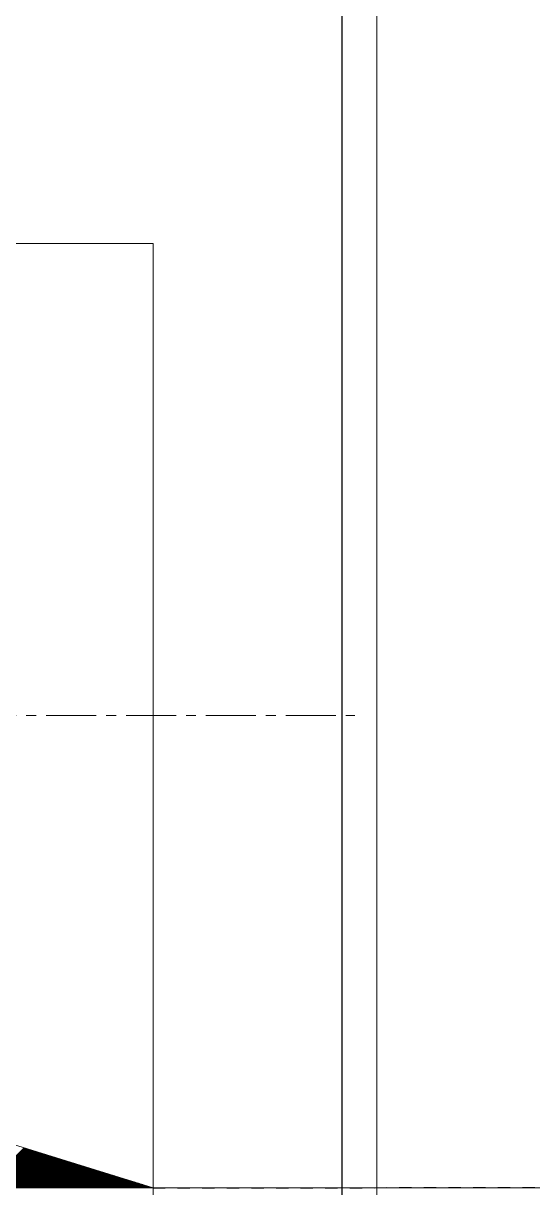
# Model space of a CAD drawing. Header units: millimetres. Extents: x -1319 to 21258, y 10038 to 27532.
# Drawn here: x 17081.1 to 17162.2, y 18567 to 18752 of the extents above; entities that cross this region are included whole.
import ezdxf

# ---------------------------------------------------------------- set-up
doc = ezdxf.new("R2010")
doc.units = ezdxf.units.MM
doc.linetypes.add('CENTER', pattern=[12.7, 7.9375, -1.5875, 1.5875, -1.5875])
doc.linetypes.add('DXK_LINE_DOT2', pattern=[3.9198, 1.9599, -1.9599])
doc.layers.add('1', color=7, linetype='Continuous')
doc.layers.add('2', color=7, linetype='Continuous')
for name, color, linetype, lineweight in [('CEN', 1, 'CENTER', 9), ('CIVIL', 6, 'Continuous', 9), ('MAIN OBJECT', 2, 'Continuous', 18), ('STR25', 30, 'Continuous', 5)]:
    doc.layers.add(name, color=color, linetype=linetype, lineweight=lineweight)

# ---------------------------------------------------------------- blocks, each defined once
blk = doc.blocks.new('A$Cfeb8c868')
at = {"layer": '1', "color": 4, "linetype": 'DXK_LINE_DOT2'}
for p, q in [((11374.95, -4914.99), (11624.95, -4914.95)), ((11405, -4914.99), (11405, -5104.99))]:
    blk.add_line(p, q, dxfattribs=at)
at = {"layer": '2', "color": 4, "linetype": 'Continuous'}
for p, q in [((11405, -3279.35), (11405, -4914.99)), ((11374.95, -4914.99), (11624.95, -4914.95))]:
    blk.add_line(p, q, dxfattribs=at)
blk = doc.blocks.new('A$C8184bacf')
at = {"layer": 'CEN', "color": 1}
blk.add_line((11192.91, -4839.99, 448149755.6), (11407.09, -4839.99, 448149755.6), dxfattribs=at)
at = {"layer": 'CIVIL', "color": 1}
for p, q in [((11225, -4764.99, 448149755.6), (11375, -4764.99, 448149755.6)), ((11375, -4764.99, 448149755.6), (11375, -4914.99, 448149755.6)), ((11245, -4874.99, 448149755.6), (11375, -4914.99, 448149755.6)), ((11375, -4914.99, 448149755.6), (11225, -4914.99, 448149755.6))]:
    blk.add_line(p, q, dxfattribs=at)
at = {"layer": 'CIVIL', "color": 1, "linetype": 'Continuous'}
for p, q in [((11354.48, -4908.68, 448149755.6), (11348.17, -4914.99, 448149755.6)), ((11354.62, -4908.72, 448149755.6), (11348.35, -4914.99, 448149755.6)), ((11354.75, -4908.76, 448149755.6), (11348.52, -4914.99, 448149755.6)), ((11354.89, -4908.8, 448149755.6), (11348.7, -4914.99, 448149755.6)), ((11355.02, -4908.84, 448149755.6), (11348.88, -4914.99, 448149755.6)), ((11355.16, -4908.89, 448149755.6), (11349.05, -4914.99, 448149755.6)), ((11355.29, -4908.93, 448149755.6), (11349.23, -4914.99, 448149755.6)), ((11355.43, -4908.97, 448149755.6), (11349.41, -4914.99, 448149755.6)), ((11355.56, -4909.01, 448149755.6), (11349.58, -4914.99, 448149755.6)), ((11355.7, -4909.05, 448149755.6), (11349.76, -4914.99, 448149755.6)), ((11355.84, -4909.09, 448149755.6), (11349.94, -4914.99, 448149755.6)), ((11355.97, -4909.14, 448149755.6), (11350.11, -4914.99, 448149755.6)), ((11356.11, -4909.18, 448149755.6), (11350.29, -4914.99, 448149755.6)), ((11356.24, -4909.22, 448149755.6), (11350.47, -4914.99, 448149755.6)), ((11356.38, -4909.26, 448149755.6), (11350.65, -4914.99, 448149755.6)), ((11356.51, -4909.3, 448149755.6), (11350.82, -4914.99, 448149755.6)), ((11356.65, -4909.34, 448149755.6), (11351, -4914.99, 448149755.6)), ((11356.78, -4909.38, 448149755.6), (11351.18, -4914.99, 448149755.6)), ((11356.92, -4909.43, 448149755.6), (11351.35, -4914.99, 448149755.6)), ((11357.05, -4909.47, 448149755.6), (11351.53, -4914.99, 448149755.6)), ((11357.19, -4909.51, 448149755.6), (11351.71, -4914.99, 448149755.6)), ((11357.32, -4909.55, 448149755.6), (11351.88, -4914.99, 448149755.6)), ((11357.46, -4909.59, 448149755.6), (11352.06, -4914.99, 448149755.6)), ((11357.59, -4909.63, 448149755.6), (11352.24, -4914.99, 448149755.6)), ((11357.73, -4909.68, 448149755.6), (11352.41, -4914.99, 448149755.6)), ((11357.86, -4909.72, 448149755.6), (11352.59, -4914.99, 448149755.6)), ((11358, -4909.76, 448149755.6), (11352.77, -4914.99, 448149755.6)), ((11358.13, -4909.8, 448149755.6), (11352.94, -4914.99, 448149755.6)), ((11358.27, -4909.84, 448149755.6), (11353.12, -4914.99, 448149755.6)), ((11358.4, -4909.88, 448149755.6), (11353.3, -4914.99, 448149755.6)), ((11358.54, -4909.93, 448149755.6), (11353.47, -4914.99, 448149755.6)), ((11358.67, -4909.97, 448149755.6), (11353.65, -4914.99, 448149755.6)), ((11358.81, -4910.01, 448149755.6), (11353.83, -4914.99, 448149755.6)), ((11358.94, -4910.05, 448149755.6), (11354, -4914.99, 448149755.6)), ((11359.08, -4910.09, 448149755.6), (11354.18, -4914.99, 448149755.6)), ((11359.21, -4910.13, 448149755.6), (11354.36, -4914.99, 448149755.6)), ((11359.35, -4910.18, 448149755.6), (11354.53, -4914.99, 448149755.6)), ((11359.48, -4910.22, 448149755.6), (11354.71, -4914.99, 448149755.6)), ((11359.62, -4910.26, 448149755.6), (11354.89, -4914.99, 448149755.6)), ((11359.76, -4910.3, 448149755.6), (11355.06, -4914.99, 448149755.6)), ((11359.89, -4910.34, 448149755.6), (11355.24, -4914.99, 448149755.6)), ((11360.03, -4910.38, 448149755.6), (11355.42, -4914.99, 448149755.6)), ((11360.16, -4910.42, 448149755.6), (11355.59, -4914.99, 448149755.6)), ((11360.3, -4910.47, 448149755.6), (11355.77, -4914.99, 448149755.6)), ((11360.43, -4910.51, 448149755.6), (11355.95, -4914.99, 448149755.6)), ((11360.57, -4910.55, 448149755.6), (11356.13, -4914.99, 448149755.6)), ((11360.7, -4910.59, 448149755.6), (11356.3, -4914.99, 448149755.6)), ((11360.84, -4910.63, 448149755.6), (11356.48, -4914.99, 448149755.6)), ((11360.97, -4910.67, 448149755.6), (11356.66, -4914.99, 448149755.6)), ((11361.11, -4910.72, 448149755.6), (11356.83, -4914.99, 448149755.6)), ((11361.24, -4910.76, 448149755.6), (11357.01, -4914.99, 448149755.6)), ((11361.38, -4910.8, 448149755.6), (11357.19, -4914.99, 448149755.6)), ((11361.51, -4910.84, 448149755.6), (11357.36, -4914.99, 448149755.6)), ((11361.65, -4910.88, 448149755.6), (11357.54, -4914.99, 448149755.6)), ((11361.78, -4910.92, 448149755.6), (11357.72, -4914.99, 448149755.6)), ((11361.92, -4910.97, 448149755.6), (11357.89, -4914.99, 448149755.6)), ((11362.05, -4911.01, 448149755.6), (11358.07, -4914.99, 448149755.6)), ((11362.19, -4911.05, 448149755.6), (11358.25, -4914.99, 448149755.6)), ((11362.32, -4911.09, 448149755.6), (11358.42, -4914.99, 448149755.6)), ((11362.46, -4911.13, 448149755.6), (11358.6, -4914.99, 448149755.6)), ((11362.59, -4911.17, 448149755.6), (11358.78, -4914.99, 448149755.6)), ((11362.73, -4911.21, 448149755.6), (11358.95, -4914.99, 448149755.6)), ((11362.86, -4911.26, 448149755.6), (11359.13, -4914.99, 448149755.6)), ((11363, -4911.3, 448149755.6), (11359.31, -4914.99, 448149755.6)), ((11363.13, -4911.34, 448149755.6), (11359.48, -4914.99, 448149755.6)), ((11363.27, -4911.38, 448149755.6), (11359.66, -4914.99, 448149755.6)), ((11363.41, -4911.42, 448149755.6), (11359.84, -4914.99, 448149755.6)), ((11363.54, -4911.46, 448149755.6), (11360.01, -4914.99, 448149755.6)), ((11363.68, -4911.51, 448149755.6), (11360.19, -4914.99, 448149755.6)), ((11363.81, -4911.55, 448149755.6), (11360.37, -4914.99, 448149755.6)), ((11363.95, -4911.59, 448149755.6), (11360.54, -4914.99, 448149755.6)), ((11364.08, -4911.63, 448149755.6), (11360.72, -4914.99, 448149755.6)), ((11364.22, -4911.67, 448149755.6), (11360.9, -4914.99, 448149755.6)), ((11364.35, -4911.71, 448149755.6), (11361.08, -4914.99, 448149755.6)), ((11364.49, -4911.76, 448149755.6), (11361.25, -4914.99, 448149755.6)), ((11364.62, -4911.8, 448149755.6), (11361.43, -4914.99, 448149755.6)), ((11364.76, -4911.84, 448149755.6), (11361.61, -4914.99, 448149755.6)), ((11364.89, -4911.88, 448149755.6), (11361.78, -4914.99, 448149755.6)), ((11365.03, -4911.92, 448149755.6), (11361.96, -4914.99, 448149755.6)), ((11365.16, -4911.96, 448149755.6), (11362.14, -4914.99, 448149755.6)), ((11365.3, -4912.01, 448149755.6), (11362.31, -4914.99, 448149755.6)), ((11365.43, -4912.05, 448149755.6), (11362.49, -4914.99, 448149755.6)), ((11365.57, -4912.09, 448149755.6), (11362.67, -4914.99, 448149755.6)), ((11365.7, -4912.13, 448149755.6), (11362.84, -4914.99, 448149755.6)), ((11365.84, -4912.17, 448149755.6), (11363.02, -4914.99, 448149755.6)), ((11365.97, -4912.21, 448149755.6), (11363.2, -4914.99, 448149755.6)), ((11366.11, -4912.25, 448149755.6), (11363.37, -4914.99, 448149755.6)), ((11366.24, -4912.3, 448149755.6), (11363.55, -4914.99, 448149755.6)), ((11366.38, -4912.34, 448149755.6), (11363.73, -4914.99, 448149755.6)), ((11366.51, -4912.38, 448149755.6), (11363.9, -4914.99, 448149755.6)), ((11366.65, -4912.42, 448149755.6), (11364.08, -4914.99, 448149755.6)), ((11366.78, -4912.46, 448149755.6), (11364.26, -4914.99, 448149755.6)), ((11366.92, -4912.5, 448149755.6), (11364.43, -4914.99, 448149755.6)), ((11367.06, -4912.55, 448149755.6), (11364.61, -4914.99, 448149755.6)), ((11367.19, -4912.59, 448149755.6), (11364.79, -4914.99, 448149755.6)), ((11367.33, -4912.63, 448149755.6), (11364.96, -4914.99, 448149755.6)), ((11367.46, -4912.67, 448149755.6), (11365.14, -4914.99, 448149755.6)), ((11367.6, -4912.71, 448149755.6), (11365.32, -4914.99, 448149755.6)), ((11367.73, -4912.75, 448149755.6), (11365.49, -4914.99, 448149755.6)), ((11367.87, -4912.8, 448149755.6), (11365.67, -4914.99, 448149755.6)), ((11368, -4912.84, 448149755.6), (11365.85, -4914.99, 448149755.6)), ((11368.14, -4912.88, 448149755.6), (11366.02, -4914.99, 448149755.6)), ((11368.27, -4912.92, 448149755.6), (11366.2, -4914.99, 448149755.6)), ((11368.41, -4912.96, 448149755.6), (11366.38, -4914.99, 448149755.6)), ((11368.54, -4913, 448149755.6), (11366.56, -4914.99, 448149755.6)), ((11368.68, -4913.05, 448149755.6), (11366.73, -4914.99, 448149755.6)), ((11368.81, -4913.09, 448149755.6), (11366.91, -4914.99, 448149755.6)), ((11368.95, -4913.13, 448149755.6), (11367.09, -4914.99, 448149755.6)), ((11369.08, -4913.17, 448149755.6), (11367.26, -4914.99, 448149755.6)), ((11369.22, -4913.21, 448149755.6), (11367.44, -4914.99, 448149755.6)), ((11369.35, -4913.25, 448149755.6), (11367.62, -4914.99, 448149755.6)), ((11369.49, -4913.29, 448149755.6), (11367.79, -4914.99, 448149755.6)), ((11369.62, -4913.34, 448149755.6), (11367.97, -4914.99, 448149755.6)), ((11369.76, -4913.38, 448149755.6), (11368.15, -4914.99, 448149755.6)), ((11369.89, -4913.42, 448149755.6), (11368.32, -4914.99, 448149755.6)), ((11370.03, -4913.46, 448149755.6), (11368.5, -4914.99, 448149755.6)), ((11370.16, -4913.5, 448149755.6), (11368.68, -4914.99, 448149755.6)), ((11370.3, -4913.54, 448149755.6), (11368.85, -4914.99, 448149755.6)), ((11370.43, -4913.59, 448149755.6), (11369.03, -4914.99, 448149755.6)), ((11370.57, -4913.63, 448149755.6), (11369.21, -4914.99, 448149755.6)), ((11370.71, -4913.67, 448149755.6), (11369.38, -4914.99, 448149755.6)), ((11370.84, -4913.71, 448149755.6), (11369.56, -4914.99, 448149755.6)), ((11370.98, -4913.75, 448149755.6), (11369.74, -4914.99, 448149755.6)), ((11371.11, -4913.79, 448149755.6), (11369.91, -4914.99, 448149755.6)), ((11371.25, -4913.84, 448149755.6), (11370.09, -4914.99, 448149755.6)), ((11371.38, -4913.88, 448149755.6), (11370.27, -4914.99, 448149755.6)), ((11371.52, -4913.92, 448149755.6), (11370.44, -4914.99, 448149755.6)), ((11371.65, -4913.96, 448149755.6), (11370.62, -4914.99, 448149755.6)), ((11371.79, -4914, 448149755.6), (11370.8, -4914.99, 448149755.6)), ((11371.92, -4914.04, 448149755.6), (11370.97, -4914.99, 448149755.6)), ((11372.06, -4914.08, 448149755.6), (11371.15, -4914.99, 448149755.6)), ((11372.19, -4914.13, 448149755.6), (11371.33, -4914.99, 448149755.6)), ((11372.33, -4914.17, 448149755.6), (11371.5, -4914.99, 448149755.6)), ((11372.46, -4914.21, 448149755.6), (11371.68, -4914.99, 448149755.6)), ((11372.6, -4914.25, 448149755.6), (11371.86, -4914.99, 448149755.6)), ((11372.73, -4914.29, 448149755.6), (11372.04, -4914.99, 448149755.6)), ((11372.87, -4914.33, 448149755.6), (11372.21, -4914.99, 448149755.6)), ((11373, -4914.38, 448149755.6), (11372.39, -4914.99, 448149755.6)), ((11373.14, -4914.42, 448149755.6), (11372.57, -4914.99, 448149755.6)), ((11373.27, -4914.46, 448149755.6), (11372.74, -4914.99, 448149755.6)), ((11373.41, -4914.5, 448149755.6), (11372.92, -4914.99, 448149755.6)), ((11373.54, -4914.54, 448149755.6), (11373.1, -4914.99, 448149755.6)), ((11373.68, -4914.58, 448149755.6), (11373.27, -4914.99, 448149755.6)), ((11373.81, -4914.63, 448149755.6), (11373.45, -4914.99, 448149755.6)), ((11373.95, -4914.67, 448149755.6), (11373.63, -4914.99, 448149755.6)), ((11374.08, -4914.71, 448149755.6), (11373.8, -4914.99, 448149755.6)), ((11374.22, -4914.75, 448149755.6), (11373.98, -4914.99, 448149755.6)), ((11374.36, -4914.79, 448149755.6), (11374.16, -4914.99, 448149755.6)), ((11374.49, -4914.83, 448149755.6), (11374.33, -4914.99, 448149755.6)), ((11374.63, -4914.88, 448149755.6), (11374.51, -4914.99, 448149755.6)), ((11374.76, -4914.92, 448149755.6), (11374.69, -4914.99, 448149755.6)), ((11374.9, -4914.96, 448149755.6), (11374.86, -4914.99, 448149755.6))]:
    blk.add_line(p, q, dxfattribs=at)
at = {"layer": 'MAIN OBJECT', "color": 1}
blk.add_line((11410.6, -9995.6, 448149754.84), (11410.6, -4.4, 448149754.84), dxfattribs=at)
at = {"layer": 'STR25', "color": 1, "ltscale": 0.2}
for p, q in [((11625, -4914.99, 448149755.6), (11375, -4914.99, 448149755.6)), ((11375, -4914.99, 448149755.6), (11375, -5104.99, 448149755.6))]:
    blk.add_line(p, q, dxfattribs=at)

msp = doc.modelspace()

# ---------------------------------------------------------------- block references
for name in ['A$C8184bacf', 'A$Cfeb8c868']:
    msp.add_blockref(name, (5726.78, 23482.01))

doc.saveas('drawing.dxf')
